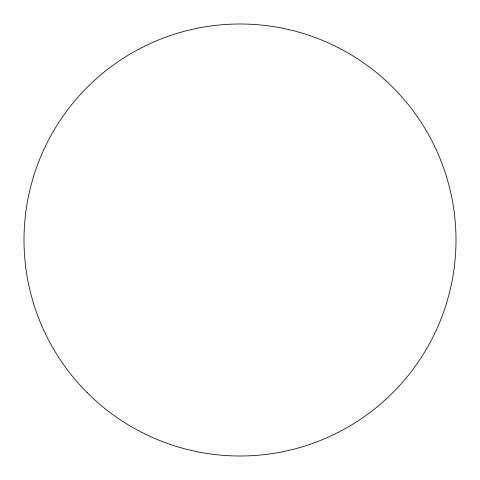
<?xml version="1.0" encoding="UTF-8"?>
<svg xmlns="http://www.w3.org/2000/svg" width="480" height="480" viewBox="0 0 480 480"><rect width="100%" height="100%" fill="white"/><g stroke="black" fill="none" stroke-linecap="round" stroke-linejoin="round"><path stroke-width="0.72" d="M87.264 392.736A216 216 0 0 0 448.638 295.902A216 216 0 0 0 184.098 31.362A216 216 0 0 0 87.264 392.736"/></g></svg>
